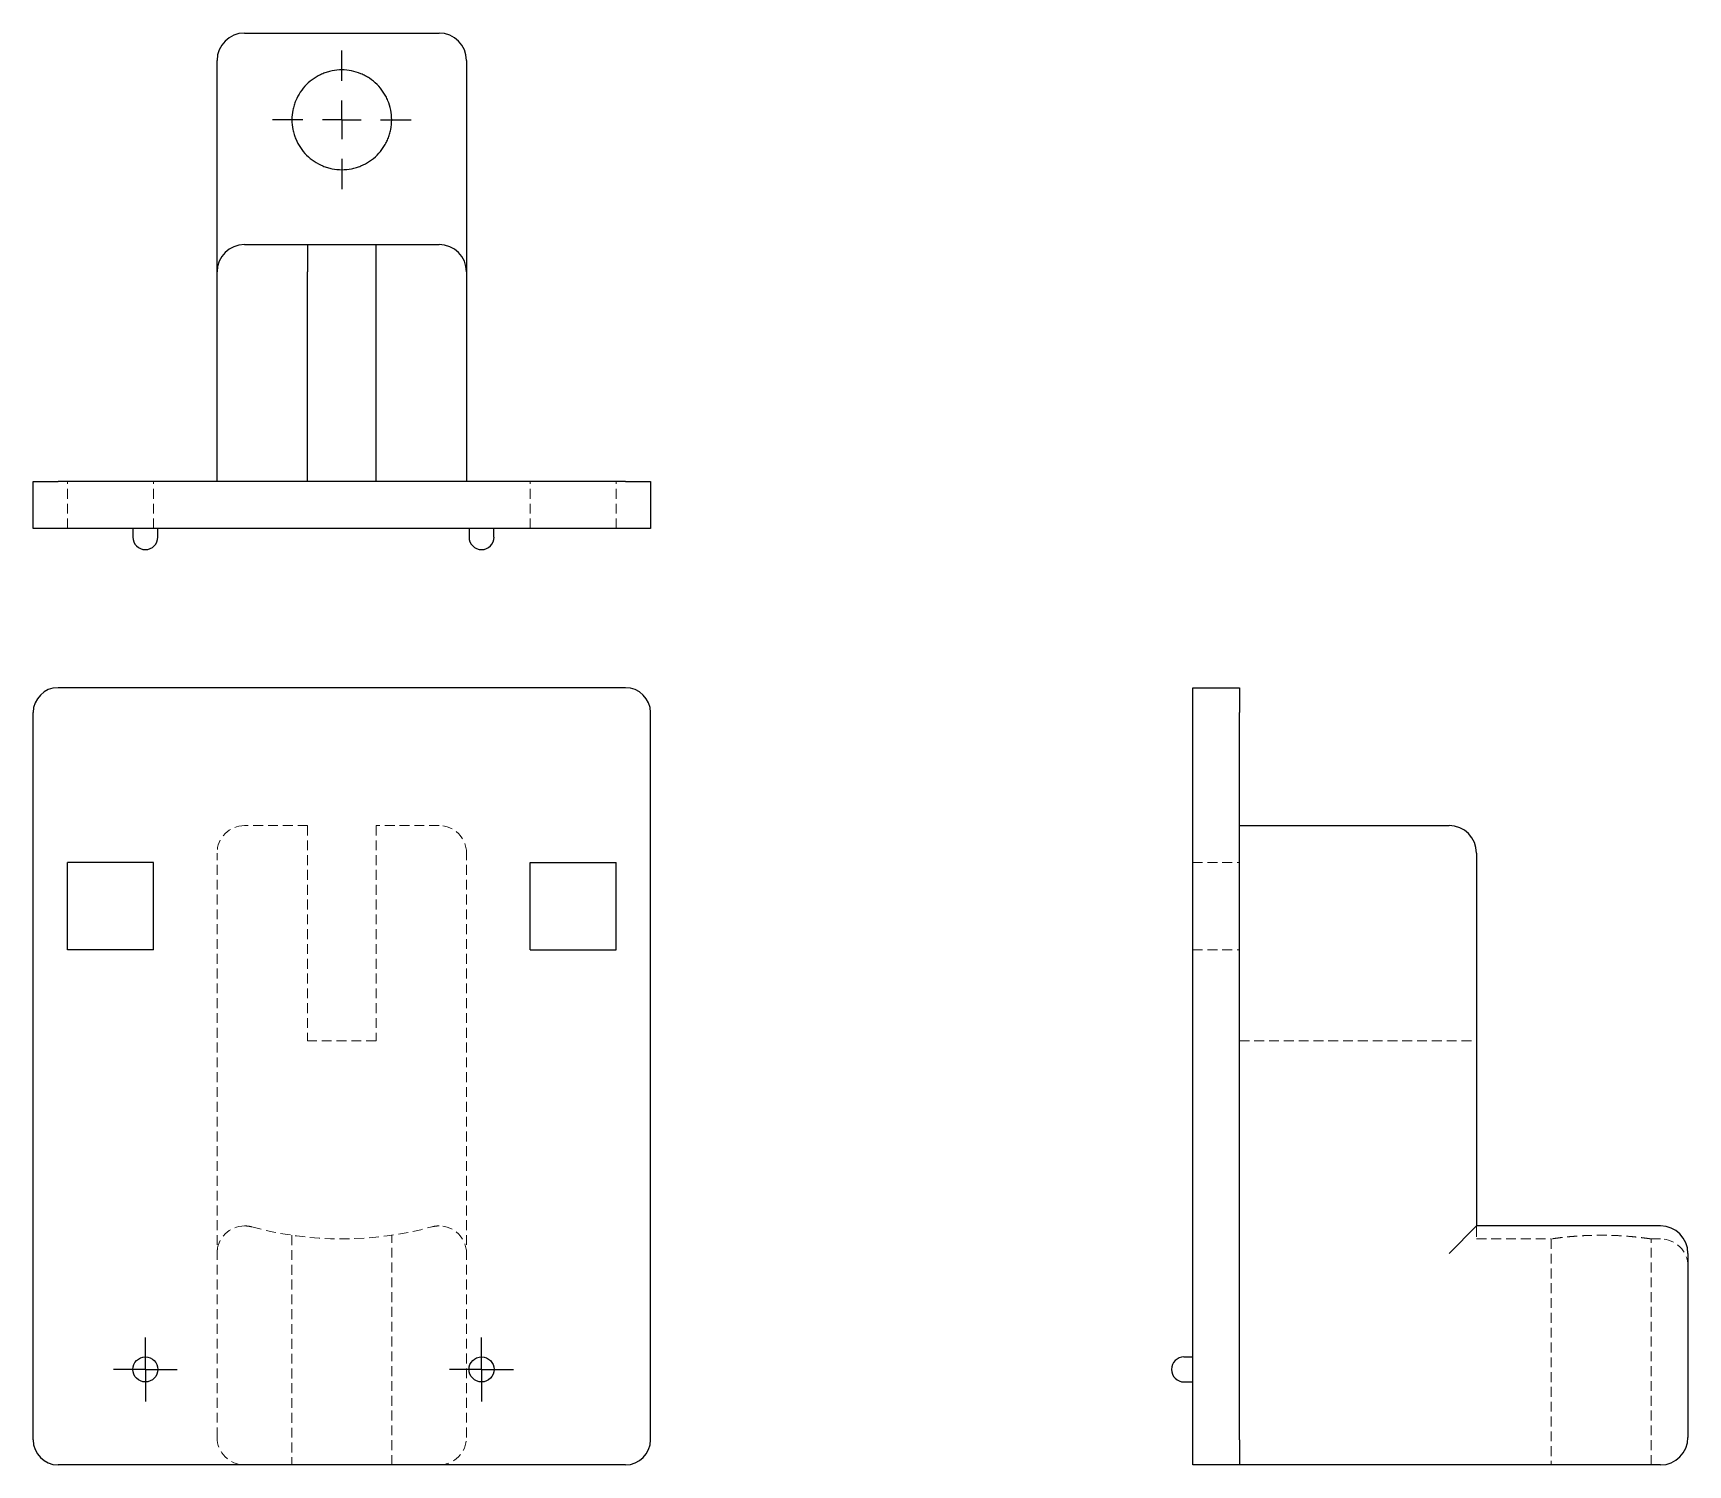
# Model space of a CAD drawing. Header units: millimetres. Extents: x 43 to 256, y 7 to 191.
import ezdxf

# ---------------------------------------------------------------- set-up
doc = ezdxf.new("R2010")
doc.units = ezdxf.units.MM
doc.linetypes.add('HIDDEN', pattern=[1.905, 1.27, -0.635])
doc.layers.add('10', color=7, linetype='Continuous')

# ---------------------------------------------------------------- blocks, each defined once
blk = doc.blocks.new('SW_CENTERMARKSYMBOL_0')
at = {"layer": '10', "color": 0}
for p, q in [((0, 2.5), (0, 4.11)), ((0, 0), (0, 2.5)), ((-2.5, 0), (-4.11, 0)), ((0, 0), (-2.5, 0)), ((0, 0), (0, -2.5)), ((0, 0), (2.5, 0)), ((2.5, 0), (4.11, 0)), ((0, -2.5), (0, -4.11))]:
    blk.add_line(p, q, dxfattribs=at)
blk = doc.blocks.new('SW_CENTERMARKSYMBOL_1')
at = {"layer": '10', "color": 0}
for p, q in [((0, 2.5), (0, 4.11)), ((0, 0), (0, 2.5)), ((-2.5, 0), (-4.11, 0)), ((0, 0), (-2.5, 0)), ((0, 0), (0, -2.5)), ((0, 0), (2.5, 0)), ((2.5, 0), (4.11, 0)), ((0, -2.5), (0, -4.11))]:
    blk.add_line(p, q, dxfattribs=at)
blk = doc.blocks.new('SW_CENTERMARKSYMBOL_2')
at = {"layer": '10', "color": 0}
for p, q in [((0, 5), (0, 8.92)), ((0, 0), (0, 2.5)), ((-5, 0), (-8.92, 0)), ((0, 0), (-2.5, 0)), ((0, 0), (0, -2.5)), ((0, 0), (2.5, 0)), ((5, 0), (8.92, 0)), ((0, -5), (0, -8.92))]:
    blk.add_line(p, q, dxfattribs=at)

msp = doc.modelspace()

# ---------------------------------------------------------------- linework, layer by layer
at = {"color": 7, "linetype": 'Continuous', "lineweight": 25}
for p, q in [((70.48, 191.23), (95.52, 191.23)), ((66.95, 160.49), (66.95, 187.7)), ((99.05, 187.7), (99.05, 160.49)), ((70.48, 164.02), (78.59, 164.02)), ((78.59, 164.02), (78.59, 160.49)), ((78.59, 164.02), (87.41, 164.02)), ((87.41, 164.02), (95.52, 164.02)), ((87.41, 160.49), (87.41, 164.02)), ((66.95, 133.52), (66.95, 160.49)), ((78.59, 133.52), (78.59, 160.49)), ((87.41, 133.52), (87.41, 160.49)), ((99.05, 160.49), (99.05, 133.52)), ((43.27, 127.5), (43.27, 133.52)), ((43.27, 133.52), (46.48, 133.52)), ((119.52, 133.52), (46.48, 133.52)), ((119.52, 133.52), (122.73, 133.52)), ((122.73, 133.52), (122.73, 127.5)), ((46.48, 127.5), (43.27, 127.5)), ((119.52, 127.5), (46.48, 127.5)), ((56.11, 127.5), (56.11, 126.38)), ((59.32, 126.38), (59.32, 127.5)), ((99.37, 127.5), (99.37, 126.38)), ((102.58, 126.38), (102.58, 127.5)), ((122.73, 127.5), (119.52, 127.5)), ((119.52, 107), (46.48, 107)), ((192.5, 107), (198.52, 107)), ((192.5, 103.79), (192.5, 107)), ((198.52, 107), (198.52, 103.79)), ((43.27, 10.21), (43.27, 103.79)), ((122.73, 10.21), (122.73, 103.79)), ((192.5, 10.21), (192.5, 103.79)), ((198.52, 10.21), (198.52, 103.79)), ((198.52, 89.26), (225.49, 89.26)), ((229.02, 85.73), (229.02, 37.75)), ((58.76, 84.53), (47.69, 84.53)), ((47.69, 73.29), (47.69, 84.53)), ((58.76, 73.29), (58.76, 84.53)), ((107.24, 84.53), (118.31, 84.53)), ((107.24, 73.29), (107.24, 84.53)), ((118.31, 73.29), (118.31, 84.53)), ((58.76, 73.29), (47.69, 73.29)), ((107.24, 73.29), (118.31, 73.29)), ((229.02, 37.75), (225.49, 34.22)), ((252.7, 37.75), (229.02, 37.75)), ((256.23, 34.22), (256.23, 10.53)), ((192.5, 20.88), (191.38, 20.88)), ((191.38, 17.67), (192.5, 17.67)), ((192.5, 7), (192.5, 10.21)), ((198.52, 10.21), (198.52, 7)), ((119.52, 7), (46.48, 7)), ((198.52, 7), (192.5, 7)), ((252.7, 7), (198.52, 7))]:
    msp.add_line(p, q, dxfattribs=at)
at = {"color": 7, "linetype": 'HIDDEN', "lineweight": 18}
for p, q in [((47.69, 127.5), (47.69, 133.52)), ((58.76, 127.5), (58.76, 133.52)), ((107.24, 127.5), (107.24, 133.52)), ((118.31, 127.5), (118.31, 133.52)), ((78.59, 89.26), (70.48, 89.26)), ((78.59, 89.26), (78.59, 61.57)), ((95.52, 89.26), (87.41, 89.26)), ((87.41, 89.26), (87.41, 61.57)), ((66.95, 10.53), (66.95, 85.73)), ((99.05, 10.53), (99.05, 85.73)), ((192.5, 84.53), (198.52, 84.53)), ((192.5, 73.29), (198.52, 73.29)), ((87.41, 61.57), (78.59, 61.57)), ((198.52, 61.57), (229.02, 61.57)), ((76.58, 36.55), (76.58, 7)), ((89.42, 7), (89.42, 36.55)), ((229.02, 37.75), (229.02, 37.63)), ((229.02, 37.63), (229.02, 36.08)), ((229.02, 36.08), (238.65, 36.08)), ((238.65, 36.08), (238.65, 7)), ((251.47, 36.08), (252.7, 36.08)), ((251.49, 7), (251.49, 36.08))]:
    msp.add_line(p, q, dxfattribs=at)
at = {"color": 7, "linetype": 'Continuous', "lineweight": 25}
for centre in [(57.72, 19.28), (100.98, 19.28)]:
    msp.add_circle(centre, 1.61, dxfattribs=at)
for centre, radius, start, end in [((70.48, 187.7), 3.53, 90, 180), ((95.52, 187.7), 3.53, 0, 90), ((70.48, 160.49), 3.53, 90, 180), ((95.52, 160.49), 3.53, 0, 90), ((57.72, 126.38), 1.61, 180, 270), ((57.72, 126.38), 1.61, 270, 0), ((100.98, 126.38), 1.61, 180, 270), ((100.98, 126.38), 1.61, 270, 0), ((46.48, 103.79), 3.21, 90, 180), ((119.52, 103.79), 3.21, 0, 90), ((225.49, 85.73), 3.53, 0, 90), ((252.7, 34.22), 3.53, 0, 90), ((191.38, 19.28), 1.61, 90, 270), ((46.48, 10.21), 3.21, 180, 270), ((119.52, 10.21), 3.21, 270, 0), ((252.7, 10.53), 3.53, 270, 0)]:
    msp.add_arc(centre, radius, start, end, dxfattribs=at)
at = {"color": 7, "linetype": 'HIDDEN', "lineweight": 18}
for centre, radius, start, end in [((70.48, 85.73), 3.53, 90, 180), ((95.52, 85.73), 3.53, 0, 90), ((70.48, 34.22), 3.53, 90, 180), ((70.48, 34.22), 3.53, 74.774, 90), ((83, 80.22), 44.14, 254.774, 285.226), ((95.52, 34.22), 3.53, 90, 105.226), ((95.52, 34.22), 3.53, 0, 90), ((252.7, 32.55), 3.53, 0, 90), ((70.48, 10.53), 3.53, 180, 270), ((95.52, 10.53), 3.53, 270, 0)]:
    msp.add_arc(centre, radius, start, end, dxfattribs=at)
at = {"color": 7, "linetype": 'Continuous', "lineweight": 25}
msp.add_open_spline([(76.58, 180.07), (76.58, 180.5), (76.62, 180.91), (76.74, 181.53), (76.79, 181.73), (76.92, 182.14), (76.99, 182.34), (77.23, 182.92), (77.43, 183.29), (77.89, 183.99), (78.16, 184.32), (78.76, 184.91), (79.08, 185.17), (79.61, 185.52), (79.79, 185.63), (80.16, 185.83), (80.54, 186.01), (80.93, 186.15), (81.33, 186.27), (81.54, 186.33), (82.16, 186.45), (82.58, 186.49), (83.42, 186.49), (83.84, 186.45), (84.67, 186.29), (85.07, 186.16), (85.65, 185.92), (85.84, 185.83), (86.21, 185.63), (86.39, 185.53), (86.91, 185.18), (87.24, 184.91), (87.84, 184.31), (88.1, 183.99), (88.45, 183.47), (88.56, 183.29), (88.76, 182.92), (88.85, 182.72), (89.09, 182.14), (89.21, 181.74), (89.38, 180.92), (89.42, 180.49), (89.42, 179.65), (89.38, 179.24), (89.26, 178.61), (89.21, 178.41), (89.08, 178.01), (88.94, 177.61), (88.76, 177.23), (88.57, 176.86), (88.46, 176.68), (88.11, 176.15), (87.84, 175.83), (87.25, 175.24), (86.92, 174.97), (86.22, 174.5), (85.85, 174.3), (85.27, 174.06), (85.07, 173.99), (84.67, 173.87), (84.46, 173.82), (83.85, 173.69), (83.43, 173.65), (82.58, 173.65), (82.16, 173.69), (81.55, 173.81), (81.34, 173.86), (80.94, 173.99), (80.74, 174.06), (80.16, 174.3), (79.79, 174.5), (79.09, 174.96), (78.76, 175.23), (78.17, 175.82), (77.9, 176.15), (77.43, 176.85), (77.23, 177.22), (76.99, 177.8), (76.92, 178), (76.8, 178.4), (76.75, 178.6), (76.62, 179.23), (76.58, 179.65), (76.58, 180.07)], degree=3, knots=[0, 0, 0, 0, 0.03125, 0.03125, 0.046875, 0.046875, 0.0625, 0.0625, 0.09375, 0.09375, 0.125, 0.125, 0.15625, 0.15625, 0.171875, 0.171875, 0.1875, 0.203125, 0.203125, 0.21875, 0.21875, 0.25, 0.25, 0.28125, 0.28125, 0.3125, 0.3125, 0.328125, 0.328125, 0.34375, 0.34375, 0.375, 0.375, 0.40625, 0.40625, 0.421875, 0.421875, 0.4375, 0.4375, 0.46875, 0.46875, 0.5, 0.5, 0.53125, 0.53125, 0.546875, 0.546875, 0.5625, 0.578125, 0.578125, 0.59375, 0.59375, 0.625, 0.625, 0.65625, 0.65625, 0.6875, 0.6875, 0.703125, 0.703125, 0.71875, 0.71875, 0.75, 0.75, 0.78125, 0.78125, 0.796875, 0.796875, 0.8125, 0.8125, 0.84375, 0.84375, 0.875, 0.875, 0.90625, 0.90625, 0.9375, 0.9375, 0.953125, 0.953125, 0.96875, 0.96875, 1, 1, 1, 1], dxfattribs=at)
at = {"color": 7, "linetype": 'HIDDEN', "lineweight": 18}
msp.add_open_spline([(251.47, 36.08), (251.47, 36.08), (251.47, 36.08), (251.27, 36.11), (250.9, 36.16), (250.35, 36.23), (249.66, 36.31), (248.84, 36.39), (247.91, 36.46), (246.89, 36.52), (245.83, 36.55), (244.74, 36.55), (243.67, 36.53), (242.64, 36.49), (241.69, 36.42), (240.82, 36.35), (240.07, 36.27), (239.45, 36.19), (239, 36.13), (238.73, 36.09), (238.62, 36.08), (238.65, 36.08), (238.65, 36.08)], degree=3, knots=[0, 0, 0, 0, 0.035252, 0.087598, 0.141453, 0.193997, 0.248038, 0.301058, 0.355612, 0.408653, 0.463259, 0.515819, 0.569919, 0.622251, 0.676081, 0.728789, 0.783001, 0.836105, 0.890758, 0.943664, 0.998132, 1, 1, 1, 1], dxfattribs=at)

# ---------------------------------------------------------------- block references
at = {"layer": '10'}
for name, p in [('SW_CENTERMARKSYMBOL_2', (83, 180.07)), ('SW_CENTERMARKSYMBOL_1', (57.72, 19.28)), ('SW_CENTERMARKSYMBOL_0', (100.98, 19.28))]:
    msp.add_blockref(name, p, dxfattribs=at)

doc.saveas('drawing.dxf')
